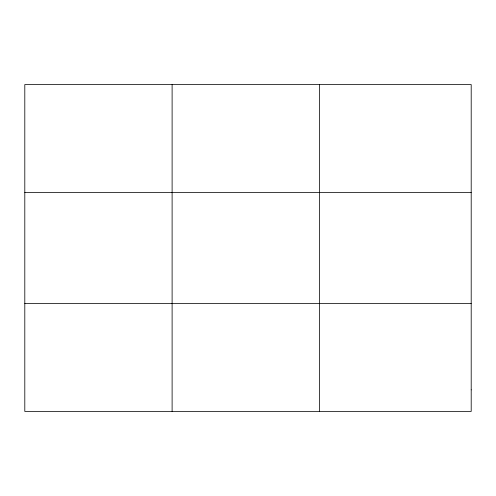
<?xml version="1.0" encoding="UTF-8"?>
<svg xmlns="http://www.w3.org/2000/svg" width="496" height="496" viewBox="0 0 496 496"><rect width="100%" height="100%" fill="white"/><g stroke="black" fill="none" stroke-linecap="round" stroke-linejoin="round"><path stroke-width="0.74" d="M172.112 411.432L172.112 84.568M319.424 411.432L319.424 84.568M24.8 192.429L471.2 192.429M24.8 303.571L471.2 303.571M471.2 389.862L471.2 411.432L24.8 411.432L24.8 84.568L471.2 84.568L471.2 389.862"/></g></svg>
